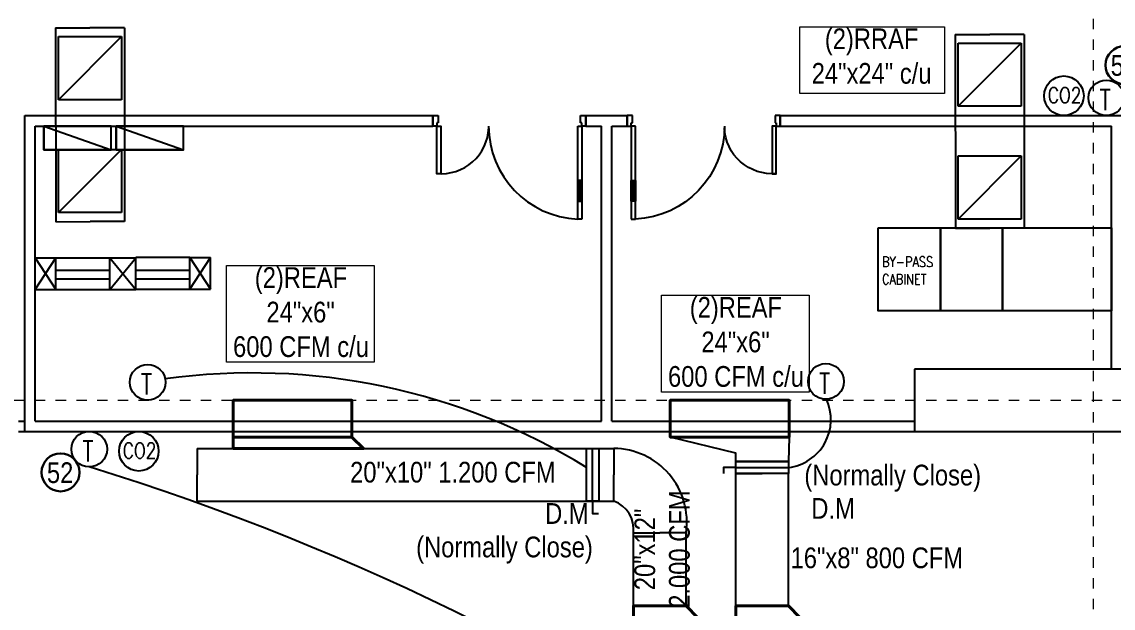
# Model space of a CAD drawing. Header units: inches. Extents: x -3 to 209, y -384 to 20.
# Drawn here: x 141.35 to 151.88, y -11.9 to -6.24 of the extents above; entities that cross this region are included whole.
import ezdxf

# ---------------------------------------------------------------- set-up
doc = ezdxf.new("R2010")
doc.units = ezdxf.units.IN
doc.header["$MEASUREMENT"] = 0
for name, pattern in [('Grid Line 1_2_', [0.022225, 0.0127, -0.003175, 0.003175, -0.003175]), ('Hidden', [7.1438, 4.7625, -2.3813]), ('HIDDEN2', [0.1875, 0.125, -0.0625])]:
    doc.linetypes.add(name, pattern=pattern)
for name, color, linetype, lineweight in [('BASE PLAN$0$A-ABOVE', 253, 'Continuous', 5), ('HVAC -Textos Extraccion', 2, 'Continuous', 9), ('HVAC -Textos Rejillas', 2, 'Continuous', 9), ('HVAC -Textos Suministro', 7, 'Continuous', 9), ('HVAC Suministro', 5, 'Continuous', 40), ('S-COLS', 6, 'Continuous', 13), ('S-GRID', 253, 'Continuous', 9), ('TUBO HVAC', 1, 'Continuous', 30)]:
    doc.layers.add(name, color=color, linetype=linetype, lineweight=lineweight)
for name, color, linetype in [('BASE PLAN$0$FLOOR LAYOUT 14 Oct (x-ref)$0$20F-032408$0$XDOOR', 253, 'Continuous'), ('BASE PLAN$0$NBS-HEAVY', 253, 'Continuous'), ('BASE PLAN$0$NDS-DOORS', 253, 'Continuous'), ('BASE PLAN$0$WALL', 253, 'Continuous'), ('HVAC TEXTO CVV', 2, 'Continuous'), ('HVAC-Accesorios', 1, 'Continuous'), ('HVAC-Equipos', 3, 'Continuous'), ('HVAC-Rejillas', 2, 'HIDDEN2'), ('HVAC-Retorno', 20, 'Continuous'), ('HVAC-Suministro', 170, 'Continuous'), ('NFF-FURN', 253, 'Continuous'), ('NFF-LIGHT', 253, 'Continuous')]:
    doc.layers.add(name, color=color, linetype=linetype)
doc.styles.add('Arial Narrow', font='ARIALN.TTF', dxfattribs={"height": 0.00295})
doc.styles.add('ROMANS', font='romans.shx', dxfattribs={"width": 0.8})
doc.styles.add('style1', font='romans.shx')

# ---------------------------------------------------------------- blocks, each defined once
blk = doc.blocks.new('Termostato 1')
at = {"linetype": 'ByBlock', "lineweight": -2}
blk.add_circle((725.333, -473.718), 0.172, dxfattribs=at)
at = {"linetype": 'ByBlock', "lineweight": -2, "insert": (725.414, -473.651, -2.384), "char_height": 0.2, "width": 2.87595, "attachment_point": 1, "rotation": 270, "style": 'ROMANS'}
blk.add_mtext('T', dxfattribs=at)
blk = doc.blocks.new('CO2')
at = {"linetype": 'ByBlock', "lineweight": -2}
blk.add_circle((-74869.314, 50750.37), 0.191, dxfattribs=at)
at = {"linetype": 'ByBlock', "lineweight": -2, "insert": (-74869.469, 50750.451, -2.384), "char_height": 0.15, "width": 2.87595, "attachment_point": 1, "rotation": 0, "style": 'ROMANS'}
blk.add_mtext('CO2', dxfattribs=at)
blk = doc.blocks.new('*U94')
at = {"layer": 'HVAC-Accesorios', "flags": 128}
for points in [[(0, 0), (-0.119, 0), (-0.119, -0.057)], [(0, 0), (0.508, 0)]]:
    blk.add_lwpolyline(points, dxfattribs=at)
blk.add_lwpolyline([(0, 0.059), (0.508, 0.059), (0.508, -0.059), (0, -0.059)], close=True, dxfattribs=at)
blk = doc.blocks.new('*U69')
blk.add_lwpolyline([(-0.26, -0.0566), (-0.26, 0), (0, 0), (0.0566, -0.0566), (-0.26, -0.0566)])
blk = doc.blocks.new('rr')
at = {"linetype": 'ByBlock', "lineweight": -2}
for p, q in [((-0.0127, -0.0127), (0.0127, 0.0127)), ((-0.0127, -0.0127), (-0.0127, 0.0127)), ((-0.0127, 0.0127), (0.0127, 0.0127)), ((0.0127, 0.0127), (0.0127, -0.0127)), ((0.0127, -0.0127), (-0.0127, -0.0127))]:
    blk.add_line(p, q, dxfattribs=at)
blk = doc.blocks.new('*U369')
blk.add_lwpolyline([(-0.5864, -0.0566), (-0.5864, 0), (0, 0), (0.0566, -0.0566), (-0.5864, -0.0566)])
blk = doc.blocks.new('BASE PLAN$0$Z$W@#371D3AC1')
at = {"layer": 'BASE PLAN$0$A-ABOVE', "linetype": 'ByBlock', "lineweight": -2}
blk.add_line((375, 58), (175, 58), dxfattribs=at)
blk.add_lwpolyline([(375, 78), (175, 78), (175, 38), (375, 38)], close=True, dxfattribs=at)
at = {"layer": 'BASE PLAN$0$FLOOR LAYOUT 14 Oct (x-ref)$0$20F-032408$0$XDOOR', "linetype": 'ByBlock', "lineweight": -2}
for p, q in [((900, 1438), (900, 1476)), ((900, 1476), (1000, 1476)), ((1000, 1476), (1000, 1426)), ((930, 1438), (890, 1438)), ((930, 1426), (930, 1438)), ((1000, 1426), (930, 1426)), ((0, 38), (0, 78)), ((0, 78), (900, 78)), ((900, 38), (0, 38)), ((890, 38), (930, 38)), ((900, 78), (900, 38)), ((900, 0), (900, 38)), ((930, 38), (930, 50)), ((930, 50), (1000, 50)), ((1000, 50), (1000, 0)), ((1000, 0), (900, 0))]:
    blk.add_line(p, q, dxfattribs=at)
blk.add_lwpolyline([(439, 1398), (439, 1438), (900, 1438), (900, 1398)], close=True, dxfattribs=at)
for centre, radius, start, end in [((900, 1398), 461, 175.0176, 267.6819), ((900, 38), 900, 90, 177.4527)]:
    blk.add_arc(centre, radius, start, end, dxfattribs=at)
at = {"layer": 'BASE PLAN$0$WALL', "linetype": 'ByBlock', "lineweight": -2}
for p, q in [((1000, 1476), (900, 1476)), ((1000, 0), (900, 0))]:
    blk.add_line(p, q, dxfattribs=at)
blk = doc.blocks.new('PANEL BOARD')
at = {"layer": 'NFF-LIGHT', "linetype": 'ByBlock', "lineweight": -2}
blk.add_lwpolyline([(204005, -11438), (203355, -11438), (203355, -11208), (204005, -11208)], close=True, dxfattribs=at)
blk.add_lwpolyline([(204005, -11208), (203355, -11438), (204005, -11438), (204005, -11208)], dxfattribs=at)

msp = doc.modelspace()

# ---------------------------------------------------------------- linework, layer by layer
at = {"layer": 'BASE PLAN$0$NBS-HEAVY'}
for p, q in [((141.38, -10.192), (141.38, -7.144)), ((141.38, -7.144), (145.318, -7.144)), ((145.318, -7.244), (145.318, -7.144)), ((146.794, -7.144), (147.194, -7.144)), ((146.794, -7.244), (146.794, -7.144)), ((147.194, -7.244), (147.194, -7.144)), ((148.67, -7.144), (152.416, -7.144)), ((148.67, -7.244), (148.67, -7.144)), ((141.48, -7.244), (145.318, -7.244)), ((141.48, -10.092), (141.48, -7.244)), ((146.794, -7.244), (146.944, -7.244)), ((146.944, -10.092), (146.944, -7.244)), ((147.044, -7.244), (147.194, -7.244)), ((147.044, -10.092), (147.044, -7.244)), ((148.67, -7.244), (151.866, -7.244)), ((151.866, -9.592), (151.866, -7.244)), ((141.318, -10.092), (141.38, -10.092)), ((141.48, -10.092), (146.944, -10.092)), ((147.044, -10.092), (149.966, -10.092)), ((141.318, -10.192), (141.38, -10.192)), ((141.38, -10.192), (149.966, -10.192))]:
    msp.add_line(p, q, dxfattribs=at)
at = {"layer": 'HVAC -Textos Rejillas'}
for points in [[(150.254, -6.931), (148.858, -6.931), (148.858, -6.285), (150.254, -6.285)], [(144.75, -9.525), (143.325, -9.525), (143.325, -8.59), (144.75, -8.59)], [(148.948, -9.813), (147.523, -9.813), (147.523, -8.878), (148.948, -8.878)]]:
    msp.add_lwpolyline(points, close=True, dxfattribs=at)
at = {"layer": 'HVAC Suministro'}
for points in [[(144.537, -10.247), (143.391, -10.247), (143.391, -9.892), (144.537, -9.892)], [(148.755, -10.247), (147.609, -10.247), (147.609, -9.892), (148.755, -9.892)]]:
    msp.add_lwpolyline(points, close=True, dxfattribs=at)
at = {"layer": 'HVAC-Accesorios'}
for centre, radius, start, end in [((143.574, -15.793), 6.165, 58.4444, 97.8371), ((148.694, -10.079), 0.465, 276.9593, 25.0236)]:
    msp.add_arc(centre, radius, start, end, dxfattribs=at)
at = {"layer": 'HVAC-Accesorios', "color": 1, "linetype": 'Hidden'}
msp.add_arc((134.804, -33.898), 24.446, 63.399, 72.8785, dxfattribs=at)
at = {"layer": 'HVAC-Retorno'}
for p, q in [((141.676, -6.297), (142.008, -6.297)), ((141.676, -6.297), (141.678, -8.168)), ((142.34, -6.297), (142.008, -6.297)), ((142.34, -6.297), (142.342, -8.167)), ((150.36, -6.361), (150.692, -6.361)), ((150.36, -6.361), (150.361, -8.231)), ((151.024, -6.361), (150.692, -6.361)), ((151.024, -6.361), (151.025, -8.231)), ((141.678, -8.168), (142.01, -8.167)), ((142.342, -8.167), (142.01, -8.167)), ((150.361, -8.231), (150.693, -8.231)), ((151.025, -8.231), (150.693, -8.231))]:
    msp.add_line(p, q, dxfattribs=at)
at = {"layer": 'HVAC-Suministro'}
for p, q in [((143.043, -10.357), (143.043, -10.611)), ((143.043, -10.357), (147.063, -10.357)), ((147.063, -10.357), (147.063, -10.611)), ((143.043, -10.865), (143.043, -10.611)), ((147.063, -10.865), (147.063, -10.611)), ((148.242, -11.878), (148.242, -10.6)), ((148.242, -10.6), (148.496, -10.6)), ((148.75, -10.6), (148.496, -10.6)), ((148.75, -11.878), (148.75, -10.6)), ((143.043, -10.865), (147.063, -10.865)), ((147.253, -11.878), (147.253, -11.172)), ((147.253, -11.172), (147.507, -11.172)), ((147.761, -11.172), (147.507, -11.172)), ((147.761, -11.878), (147.761, -11.172)), ((147.253, -11.878), (147.507, -11.878)), ((147.761, -11.878), (147.507, -11.878)), ((148.242, -11.878), (148.496, -11.878)), ((148.75, -11.878), (148.496, -11.878))]:
    msp.add_line(p, q, dxfattribs=at)
msp.add_lwpolyline([(148.242, -10.482), (148.242, -10.404), (147.609, -10.247), (148.755, -10.247), (148.75, -10.482)], close=True, dxfattribs=at)
for centre, radius, start, end in [((147.058, -11.068), 0.711, 351.6406, 89.607), ((146.968, -11.137), 0.287, 353.0189, 70.7438)]:
    msp.add_arc(centre, radius, start, end, dxfattribs=at)
at = {"layer": 'NFF-FURN'}
for points in [[(149.616, -8.227), (150.216, -8.227), (150.216, -9.027), (149.616, -9.027)], [(150.216, -8.227), (150.816, -8.227), (150.816, -9.027), (150.216, -9.027)], [(151.866, -9.027), (150.816, -9.027), (150.816, -8.227), (151.866, -8.227)]]:
    msp.add_lwpolyline(points, close=True, dxfattribs=at)
at = {"layer": 'NFF-LIGHT'}
for p, q in [((150.816, -9.027), (150.216, -9.027)), ((151.866, -9.027), (150.816, -9.027))]:
    msp.add_line(p, q, dxfattribs=at)
at = {"layer": 'NFF-LIGHT', "linetype": 'ByBlock'}
for points in [[(141.48, -8.821), (141.68, -8.516)], [(141.48, -8.516), (141.68, -8.821)], [(141.48, -8.516), (141.68, -8.516)], [(141.68, -8.516), (142.451, -8.516)], [(141.68, -8.821), (141.68, -8.516)], [(142.201, -8.516), (142.451, -8.821)], [(142.201, -8.821), (142.451, -8.516)], [(142.201, -8.821), (142.201, -8.516)], [(142.971, -8.82), (142.971, -8.515), (142.451, -8.515)], [(142.451, -8.821), (142.451, -8.515)], [(142.971, -8.82), (143.171, -8.515)], [(142.971, -8.515), (143.171, -8.82)], [(142.971, -8.515), (143.171, -8.515)], [(142.971, -8.82), (142.971, -8.515)], [(143.171, -8.82), (143.171, -8.515)], [(141.68, -8.637), (142.201, -8.637)], [(142.451, -8.636), (142.971, -8.636)], [(141.68, -8.719), (142.201, -8.719)], [(142.451, -8.718), (142.971, -8.718)], [(141.48, -8.821), (141.68, -8.821)], [(141.68, -8.821), (142.451, -8.821)], [(142.451, -8.82), (142.971, -8.82)], [(142.971, -8.82), (143.171, -8.82)]]:
    msp.add_lwpolyline(points, dxfattribs=at)
at = {"layer": 'S-COLS', "lineweight": 25}
for p, q in [((151.966, -9.592), (149.966, -9.592)), ((149.966, -9.592), (149.966, -10.192)), ((149.966, -10.192), (151.966, -10.192))]:
    msp.add_line(p, q, dxfattribs=at)
at = {"layer": 'S-GRID', "linetype": 'Grid Line 1_2_'}
for p, q in [((151.69, 18.992), (151.69, -28.008)), ((122.677, -9.892), (191.998, -9.892))]:
    msp.add_line(p, q, dxfattribs=at)
at = {"layer": 'TUBO HVAC'}
for centre in [(151.992, -6.656), (141.724, -10.588)]:
    msp.add_circle(centre, 0.183, dxfattribs=at)

# ---------------------------------------------------------------- block references
at = {"layer": 'BASE PLAN$0$NDS-DOORS'}
for p, xscale, yscale, zscale, rotation in [((146.794, -8.144), 0.0009999999999852304, 0.0009999999999852304, 0.0009999999999852304, 90), ((147.194, -8.144), -0.0009999999999852297, 0.0009999999999852297, 0.0009999999999852297, 270)]:
    msp.add_blockref('BASE PLAN$0$Z$W@#371D3AC1', p, dxfattribs=dict(at, xscale=xscale, yscale=yscale, zscale=zscale, rotation=rotation))
at = {"layer": 'HVAC Suministro', "xscale": 1.953866694221574, "yscale": 1.953866694221574, "zscale": 1.953866694221574}
for name, p in [('*U369', (144.537, -10.247)), ('*U69', (147.761, -11.878)), ('*U69', (148.75, -11.878))]:
    msp.add_blockref(name, p, dxfattribs=at)
at = {"layer": 'HVAC-Equipos'}
for p in [(75020.722, -50757.322), (75011.794, -50760.754)]:
    msp.add_blockref('CO2', p, dxfattribs=at)
for name, p, rotation in [('Termostato 1', (-321.9, -732.305), 90.00000000172517), ('Termostato 1', (-331.153, -735.051), 90.00000000172517), ('Termostato 1', (-324.607, -735.043), 90.00000000172517), ('Termostato 1', (-331.717, -735.697), 90.00000000172517), ('*U94', (146.859, -10.865), 89.99991056379471), ('*U94', (148.242, -10.541), 359.9999105637947)]:
    msp.add_blockref(name, p, dxfattribs=dict(at, rotation=rotation))
at = {"layer": 'HVAC-Rejillas', "xscale": 24, "yscale": 24, "zscale": 12}
for p in [(142.008, -6.685), (150.692, -6.749), (142.008, -7.774), (150.692, -7.838)]:
    msp.add_blockref('rr', p, dxfattribs=at)
at = {"layer": 'NFF-LIGHT', "linetype": 'ByBlock', "xscale": -0.0009999999999852297, "yscale": 0.0009999999999852297, "zscale": 0.0009999999999852297}
for p in [(345.567, 3.964), (346.267, 3.964)]:
    msp.add_blockref('PANEL BOARD', p, dxfattribs=at)

# ---------------------------------------------------------------- texts
at = {"layer": 'HVAC -Textos Extraccion', "char_height": 0.2, "width": 0.48273, "attachment_point": 1, "style": 'Arial Narrow'}
for insert in [(148.97, -10.836), (146.401, -10.885)]:
    msp.add_mtext('D.M', dxfattribs=dict(at, insert=insert))
at = {"layer": 'HVAC -Textos Rejillas', "char_height": 0.2, "width": 1.6348, "attachment_point": 1, "style": 'Arial Narrow'}
for s, insert in [('\\pi0.37763;(2)RRAF\\P\\pi0.25083;24"x24" c/u', (148.723, -6.302)), ('\\pi0.38391;(2)REAF\\P\\pi0.49626;24"x6"\\P\\pi0.17409;600 CFM c/u', (143.215, -8.607)), ('\\pi0.38391;(2)REAF\\P\\pi0.49626;24"x6"\\P\\pi0.17409;600 CFM c/u', (147.413, -8.895))]:
    msp.add_mtext(s, dxfattribs=dict(at, insert=insert))
at = {"layer": 'HVAC -Textos Suministro', "extrusion": (-1.07008e-17, 6.99232e-06, 1), "style": 'Arial Narrow'}
for p in [(148.903, -10.714, 0), (145.156, -11.408, 0)]:
    msp.add_text('(Normally Close)', height=0.2, dxfattribs=at).set_placement(p)
at = {"layer": 'HVAC -Textos Suministro', "char_height": 0.2, "width": 2.11884, "attachment_point": 1, "style": 'Arial Narrow'}
for s, insert in [('20"x10" 1.200 CFM', (144.519, -10.486)), ('16"x8" 800 CFM', (148.77, -11.313))]:
    msp.add_mtext(s, dxfattribs=dict(at, insert=insert))
at = {"layer": 'HVAC -Textos Suministro', "insert": (147.263, -12.138), "char_height": 0.2, "width": 1.59473, "attachment_point": 1, "rotation": 90, "style": 'Arial Narrow'}
msp.add_mtext('\\pi0.41251;20"x12" \\P\\pi0.24252;2.000 CFM', dxfattribs=at)
at = {"layer": 'HVAC TEXTO CVV', "color": 1, "char_height": 0.2, "width": 1.6348, "attachment_point": 1, "style": 'Arial Narrow'}
for s, insert in [('\\pi0.69933;55', (151.16, -6.559)), ('\\pi0.70062;52', (140.892, -10.491))]:
    msp.add_mtext(s, dxfattribs=dict(at, insert=insert))
at = {"layer": 'NFF-LIGHT', "style": 'style1', "width": 0.8}
for s, p in [('BY-PASS ', (149.652, -8.605)), ('CABINET', (149.652, -8.773))]:
    msp.add_text(s, height=0.1, dxfattribs=at).set_placement(p)

doc.saveas('drawing.dxf')
